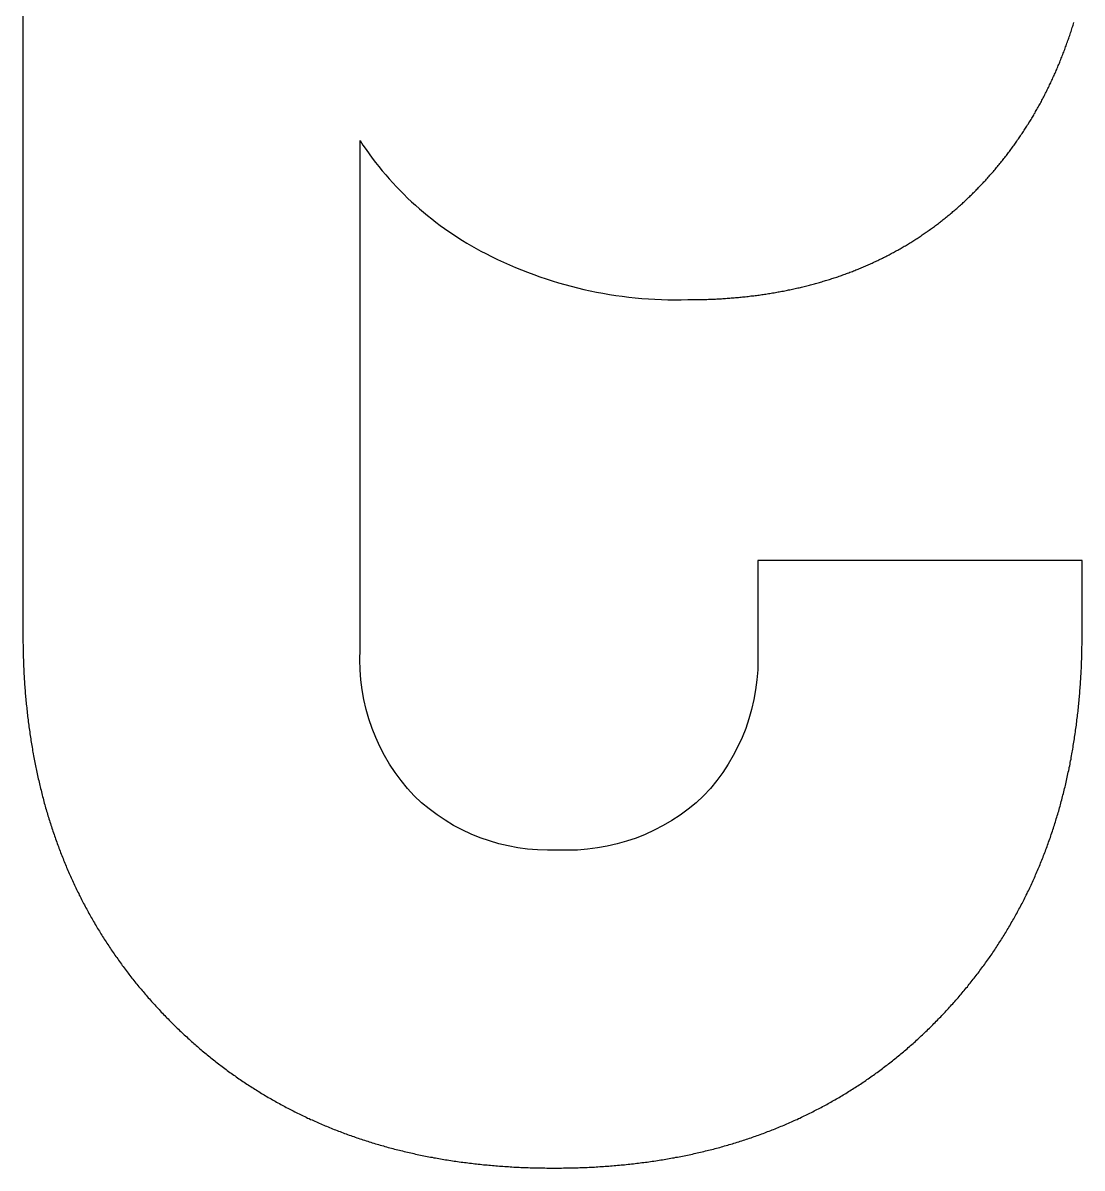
# Model space of a CAD drawing. Header units: millimetres. Extents: x -1211 to -100, y -1155 to 1320.
# Drawn here: x -777.29 to -765.4, y 1226.17 to 1239.03 of the extents above; entities that cross this region are included whole.
import ezdxf

# ---------------------------------------------------------------- set-up
doc = ezdxf.new("R2010")
doc.units = ezdxf.units.MM
doc.layers.get('0').update_dxf_attribs({"lineweight": 25, "true_color": 0xffffff})

msp = doc.modelspace()

# ---------------------------------------------------------------- linework, layer by layer
at = {"color": 5, "true_color": 0x0000ff, "flags": 128}
msp.add_lwpolyline([(-777.292, 1245.884), (-777.292, 1232.17), (-777.292, 1232.149), (-777.292, 1232.128), (-777.292, 1232.107), (-777.292, 1232.086), (-777.292, 1232.066), (-777.291, 1232.045), (-777.291, 1232.024), (-777.291, 1232.003), (-777.29, 1231.983), (-777.29, 1231.962), (-777.289, 1231.942), (-777.289, 1231.921), (-777.288, 1231.9), (-777.287, 1231.88), (-777.287, 1231.86), (-777.286, 1231.839), (-777.285, 1231.819), (-777.284, 1231.798), (-777.283, 1231.778), (-777.282, 1231.758), (-777.281, 1231.737), (-777.28, 1231.717), (-777.279, 1231.697), (-777.278, 1231.677), (-777.277, 1231.656), (-777.275, 1231.636), (-777.274, 1231.616), (-777.273, 1231.596), (-777.271, 1231.576), (-777.27, 1231.556), (-777.268, 1231.536), (-777.267, 1231.516), (-777.265, 1231.496), (-777.263, 1231.476), (-777.262, 1231.457), (-777.26, 1231.437), (-777.258, 1231.417), (-777.256, 1231.397), (-777.254, 1231.377), (-777.252, 1231.358), (-777.25, 1231.338), (-777.248, 1231.318), (-777.246, 1231.299), (-777.244, 1231.279), (-777.242, 1231.26), (-777.239, 1231.24), (-777.237, 1231.221), (-777.235, 1231.201), (-777.232, 1231.182), (-777.23, 1231.162), (-777.227, 1231.143), (-777.224, 1231.124), (-777.222, 1231.104), (-777.219, 1231.085), (-777.216, 1231.066), (-777.214, 1231.047), (-777.211, 1231.028), (-777.208, 1231.008), (-777.205, 1230.989), (-777.202, 1230.97), (-777.199, 1230.951), (-777.196, 1230.932), (-777.193, 1230.913), (-777.19, 1230.894), (-777.186, 1230.875), (-777.183, 1230.856), (-777.18, 1230.838), (-777.176, 1230.819), (-777.173, 1230.8), (-777.169, 1230.781), (-777.166, 1230.762), (-777.162, 1230.744), (-777.159, 1230.725), (-777.155, 1230.706), (-777.151, 1230.688), (-777.147, 1230.669), (-777.144, 1230.651), (-777.14, 1230.632), (-777.136, 1230.614), (-777.132, 1230.595), (-777.128, 1230.577), (-777.124, 1230.558), (-777.12, 1230.54), (-777.115, 1230.522), (-777.111, 1230.503), (-777.107, 1230.485), (-777.103, 1230.467), (-777.098, 1230.449), (-777.094, 1230.43), (-777.089, 1230.412), (-777.085, 1230.394), (-777.08, 1230.376), (-777.075, 1230.358), (-777.071, 1230.34), (-777.066, 1230.322), (-777.061, 1230.304), (-777.056, 1230.286), (-777.052, 1230.268), (-777.047, 1230.25), (-777.042, 1230.233), (-777.037, 1230.215), (-777.031, 1230.197), (-777.026, 1230.179), (-777.021, 1230.162), (-777.016, 1230.144), (-777.011, 1230.126), (-777.005, 1230.109), (-777, 1230.091), (-776.994, 1230.073), (-776.989, 1230.056), (-776.983, 1230.038), (-776.978, 1230.021), (-776.972, 1230.004), (-776.966, 1229.986), (-776.961, 1229.969), (-776.955, 1229.951), (-776.949, 1229.934), (-776.943, 1229.917), (-776.937, 1229.9), (-776.931, 1229.882), (-776.925, 1229.865), (-776.919, 1229.848), (-776.913, 1229.831), (-776.907, 1229.814), (-776.901, 1229.797), (-776.894, 1229.78), (-776.888, 1229.763), (-776.882, 1229.746), (-776.875, 1229.729), (-776.869, 1229.712), (-776.862, 1229.695), (-776.855, 1229.678), (-776.849, 1229.661), (-776.842, 1229.645), (-776.835, 1229.628), (-776.829, 1229.611), (-776.822, 1229.595), (-776.815, 1229.578), (-776.808, 1229.561), (-776.801, 1229.545), (-776.794, 1229.528), (-776.787, 1229.512), (-776.78, 1229.495), (-776.772, 1229.479), (-776.765, 1229.462), (-776.758, 1229.446), (-776.751, 1229.429), (-776.743, 1229.413), (-776.736, 1229.397), (-776.728, 1229.38), (-776.721, 1229.364), (-776.713, 1229.348), (-776.705, 1229.332), (-776.698, 1229.316), (-776.69, 1229.299), (-776.682, 1229.283), (-776.674, 1229.267), (-776.666, 1229.251), (-776.659, 1229.235), (-776.651, 1229.219), (-776.642, 1229.203), (-776.634, 1229.187), (-776.626, 1229.172), (-776.618, 1229.156), (-776.61, 1229.14), (-776.602, 1229.124), (-776.593, 1229.108), (-776.585, 1229.093), (-776.576, 1229.077), (-776.568, 1229.061), (-776.559, 1229.046), (-776.551, 1229.03), (-776.542, 1229.014), (-776.533, 1228.999), (-776.525, 1228.983), (-776.516, 1228.968), (-776.507, 1228.953), (-776.498, 1228.937), (-776.489, 1228.922), (-776.48, 1228.906), (-776.471, 1228.891), (-776.462, 1228.876), (-776.453, 1228.861), (-776.444, 1228.845), (-776.434, 1228.83), (-776.425, 1228.815), (-776.416, 1228.8), (-776.406, 1228.785), (-776.397, 1228.77), (-776.387, 1228.755), (-776.378, 1228.74), (-776.368, 1228.725), (-776.359, 1228.71), (-776.349, 1228.695), (-776.339, 1228.68), (-776.329, 1228.665), (-776.319, 1228.65), (-776.31, 1228.635), (-776.3, 1228.621), (-776.29, 1228.606), (-776.28, 1228.591), (-776.269, 1228.577), (-776.259, 1228.562), (-776.249, 1228.547), (-776.239, 1228.533), (-776.228, 1228.518), (-776.218, 1228.504), (-776.208, 1228.489), (-776.197, 1228.475), (-776.187, 1228.46), (-776.176, 1228.446), (-776.166, 1228.432), (-776.155, 1228.417), (-776.144, 1228.403), (-776.134, 1228.389), (-776.123, 1228.374), (-776.112, 1228.36), (-776.101, 1228.346), (-776.09, 1228.332), (-776.079, 1228.318), (-776.068, 1228.304), (-776.057, 1228.29), (-776.046, 1228.276), (-776.034, 1228.262), (-776.023, 1228.248), (-776.012, 1228.234), (-776.001, 1228.22), (-775.989, 1228.206), (-775.978, 1228.192), (-775.966, 1228.178), (-775.955, 1228.165), (-775.943, 1228.151), (-775.931, 1228.137), (-775.92, 1228.124), (-775.908, 1228.11), (-775.896, 1228.096), (-775.884, 1228.083), (-775.872, 1228.069), (-775.86, 1228.056), (-775.848, 1228.042), (-775.836, 1228.029), (-775.824, 1228.015), (-775.812, 1228.002), (-775.8, 1227.989), (-775.788, 1227.975), (-775.775, 1227.962), (-775.763, 1227.949), (-775.75, 1227.935), (-775.738, 1227.922), (-775.726, 1227.909), (-775.713, 1227.896), (-775.7, 1227.883), (-775.688, 1227.87), (-775.675, 1227.857), (-775.662, 1227.844), (-775.649, 1227.831), (-775.637, 1227.818), (-775.624, 1227.805), (-775.611, 1227.792), (-775.598, 1227.779), (-775.585, 1227.766), (-775.572, 1227.754), (-775.559, 1227.741), (-775.546, 1227.728), (-775.533, 1227.716), (-775.519, 1227.703), (-775.506, 1227.691), (-775.493, 1227.679), (-775.48, 1227.666), (-775.467, 1227.654), (-775.453, 1227.642), (-775.44, 1227.63), (-775.427, 1227.617), (-775.413, 1227.605), (-775.4, 1227.593), (-775.386, 1227.581), (-775.373, 1227.569), (-775.359, 1227.557), (-775.346, 1227.546), (-775.332, 1227.534), (-775.319, 1227.522), (-775.305, 1227.51), (-775.291, 1227.499), (-775.278, 1227.487), (-775.264, 1227.476), (-775.25, 1227.464), (-775.236, 1227.453), (-775.223, 1227.441), (-775.209, 1227.43), (-775.195, 1227.419), (-775.181, 1227.408), (-775.167, 1227.396), (-775.153, 1227.385), (-775.139, 1227.374), (-775.125, 1227.363), (-775.111, 1227.352), (-775.097, 1227.341), (-775.082, 1227.33), (-775.068, 1227.32), (-775.054, 1227.309), (-775.04, 1227.298), (-775.026, 1227.287), (-775.011, 1227.277), (-774.997, 1227.266), (-774.983, 1227.256), (-774.968, 1227.245), (-774.954, 1227.235), (-774.939, 1227.224), (-774.925, 1227.214), (-774.91, 1227.204), (-774.896, 1227.194), (-774.881, 1227.184), (-774.866, 1227.173), (-774.852, 1227.163), (-774.837, 1227.153), (-774.822, 1227.143), (-774.808, 1227.133), (-774.793, 1227.124), (-774.778, 1227.114), (-774.763, 1227.104), (-774.748, 1227.094), (-774.733, 1227.085), (-774.719, 1227.075), (-774.704, 1227.066), (-774.689, 1227.056), (-774.674, 1227.047), (-774.658, 1227.037), (-774.643, 1227.028), (-774.628, 1227.019), (-774.613, 1227.009), (-774.598, 1227), (-774.583, 1226.991), (-774.567, 1226.982), (-774.552, 1226.973), (-774.537, 1226.964), (-774.521, 1226.955), (-774.506, 1226.946), (-774.491, 1226.937), (-774.475, 1226.928), (-774.46, 1226.92), (-774.444, 1226.911), (-774.429, 1226.902), (-774.413, 1226.894), (-774.398, 1226.885), (-774.382, 1226.877), (-774.366, 1226.868), (-774.351, 1226.86), (-774.335, 1226.851), (-774.319, 1226.843), (-774.303, 1226.835), (-774.287, 1226.827), (-774.272, 1226.819), (-774.256, 1226.811), (-774.24, 1226.803), (-774.224, 1226.795), (-774.208, 1226.787), (-774.192, 1226.779), (-774.176, 1226.771), (-774.16, 1226.763), (-774.144, 1226.755), (-774.128, 1226.748), (-774.111, 1226.74), (-774.095, 1226.732), (-774.079, 1226.725), (-774.063, 1226.717), (-774.046, 1226.71), (-774.03, 1226.703), (-774.014, 1226.695), (-773.997, 1226.688), (-773.981, 1226.681), (-773.964, 1226.674), (-773.948, 1226.667), (-773.931, 1226.66), (-773.915, 1226.652), (-773.898, 1226.646), (-773.882, 1226.639), (-773.865, 1226.632), (-773.848, 1226.625), (-773.832, 1226.618), (-773.815, 1226.611), (-773.798, 1226.605), (-773.781, 1226.598), (-773.765, 1226.592), (-773.748, 1226.585), (-773.731, 1226.579), (-773.714, 1226.572), (-773.697, 1226.566), (-773.68, 1226.56), (-773.663, 1226.553), (-773.646, 1226.547), (-773.629, 1226.541), (-773.612, 1226.535), (-773.594, 1226.529), (-773.577, 1226.523), (-773.56, 1226.517), (-773.543, 1226.511), (-773.526, 1226.505), (-773.508, 1226.499), (-773.491, 1226.493), (-773.474, 1226.488), (-773.456, 1226.482), (-773.439, 1226.477), (-773.421, 1226.471), (-773.404, 1226.465), (-773.386, 1226.46), (-773.369, 1226.455), (-773.351, 1226.449), (-773.333, 1226.444), (-773.316, 1226.439), (-773.298, 1226.434), (-773.28, 1226.428), (-773.263, 1226.423), (-773.245, 1226.418), (-773.227, 1226.413), (-773.209, 1226.408), (-773.191, 1226.403), (-773.173, 1226.399), (-773.155, 1226.394), (-773.137, 1226.389), (-773.119, 1226.384), (-773.101, 1226.38), (-773.083, 1226.375), (-773.065, 1226.371), (-773.047, 1226.366), (-773.029, 1226.362), (-773.011, 1226.357), (-772.993, 1226.353), (-772.974, 1226.349), (-772.956, 1226.344), (-772.938, 1226.34), (-772.919, 1226.336), (-772.901, 1226.332), (-772.883, 1226.328), (-772.864, 1226.324), (-772.846, 1226.32), (-772.827, 1226.316), (-772.809, 1226.312), (-772.79, 1226.309), (-772.771, 1226.305), (-772.753, 1226.301), (-772.734, 1226.298), (-772.715, 1226.294), (-772.697, 1226.291), (-772.678, 1226.287), (-772.659, 1226.284), (-772.64, 1226.28), (-772.621, 1226.277), (-772.603, 1226.274), (-772.584, 1226.27), (-772.565, 1226.267), (-772.546, 1226.264), (-772.527, 1226.261), (-772.508, 1226.258), (-772.489, 1226.255), (-772.469, 1226.252), (-772.45, 1226.249), (-772.431, 1226.247), (-772.412, 1226.244), (-772.393, 1226.241), (-772.373, 1226.238), (-772.354, 1226.236), (-772.335, 1226.233), (-772.315, 1226.231), (-772.296, 1226.228), (-772.277, 1226.226), (-772.257, 1226.224), (-772.238, 1226.221), (-772.218, 1226.219), (-772.199, 1226.217), (-772.179, 1226.215), (-772.159, 1226.213), (-772.14, 1226.21), (-772.12, 1226.208), (-772.1, 1226.207), (-772.081, 1226.205), (-772.061, 1226.203), (-772.041, 1226.201), (-772.021, 1226.199), (-772.001, 1226.198), (-771.981, 1226.196), (-771.962, 1226.194), (-771.942, 1226.193), (-771.922, 1226.191), (-771.902, 1226.19), (-771.881, 1226.188), (-771.861, 1226.187), (-771.841, 1226.186), (-771.821, 1226.185), (-771.801, 1226.183), (-771.781, 1226.182), (-771.76, 1226.181), (-771.74, 1226.18), (-771.72, 1226.179), (-771.7, 1226.178), (-771.679, 1226.177), (-771.659, 1226.176), (-771.638, 1226.176), (-771.618, 1226.175), (-771.597, 1226.174), (-771.577, 1226.174), (-771.556, 1226.173), (-771.536, 1226.172), (-771.515, 1226.172), (-771.494, 1226.172), (-771.474, 1226.171), (-771.453, 1226.171), (-771.432, 1226.171), (-771.411, 1226.17), (-771.391, 1226.17), (-771.37, 1226.17), (-771.349, 1226.17), (-771.328, 1226.17), (-771.307, 1226.17), (-771.286, 1226.17), (-771.265, 1226.17), (-771.245, 1226.17), (-771.224, 1226.171), (-771.203, 1226.171), (-771.182, 1226.171), (-771.162, 1226.172), (-771.141, 1226.172), (-771.12, 1226.172), (-771.1, 1226.173), (-771.079, 1226.174), (-771.059, 1226.174), (-771.038, 1226.175), (-771.018, 1226.176), (-770.997, 1226.176), (-770.977, 1226.177), (-770.957, 1226.178), (-770.936, 1226.179), (-770.916, 1226.18), (-770.896, 1226.181), (-770.875, 1226.182), (-770.855, 1226.183), (-770.835, 1226.185), (-770.815, 1226.186), (-770.795, 1226.187), (-770.775, 1226.188), (-770.755, 1226.19), (-770.735, 1226.191), (-770.715, 1226.193), (-770.695, 1226.194), (-770.675, 1226.196), (-770.655, 1226.198), (-770.635, 1226.199), (-770.615, 1226.201), (-770.595, 1226.203), (-770.576, 1226.205), (-770.556, 1226.207), (-770.536, 1226.208), (-770.517, 1226.21), (-770.497, 1226.213), (-770.477, 1226.215), (-770.458, 1226.217), (-770.438, 1226.219), (-770.419, 1226.221), (-770.399, 1226.224), (-770.38, 1226.226), (-770.361, 1226.228), (-770.341, 1226.231), (-770.322, 1226.233), (-770.303, 1226.236), (-770.283, 1226.238), (-770.264, 1226.241), (-770.245, 1226.244), (-770.226, 1226.247), (-770.207, 1226.249), (-770.187, 1226.252), (-770.168, 1226.255), (-770.149, 1226.258), (-770.13, 1226.261), (-770.111, 1226.264), (-770.092, 1226.267), (-770.073, 1226.27), (-770.055, 1226.274), (-770.036, 1226.277), (-770.017, 1226.28), (-769.998, 1226.284), (-769.979, 1226.287), (-769.961, 1226.291), (-769.942, 1226.294), (-769.923, 1226.298), (-769.905, 1226.301), (-769.886, 1226.305), (-769.867, 1226.309), (-769.849, 1226.312), (-769.83, 1226.316), (-769.812, 1226.32), (-769.794, 1226.324), (-769.775, 1226.328), (-769.757, 1226.332), (-769.738, 1226.336), (-769.72, 1226.34), (-769.702, 1226.344), (-769.684, 1226.349), (-769.665, 1226.353), (-769.647, 1226.357), (-769.629, 1226.362), (-769.611, 1226.366), (-769.593, 1226.371), (-769.575, 1226.375), (-769.557, 1226.38), (-769.539, 1226.384), (-769.521, 1226.389), (-769.503, 1226.394), (-769.485, 1226.399), (-769.467, 1226.403), (-769.449, 1226.408), (-769.432, 1226.413), (-769.414, 1226.418), (-769.396, 1226.423), (-769.378, 1226.428), (-769.361, 1226.434), (-769.343, 1226.439), (-769.326, 1226.444), (-769.308, 1226.449), (-769.29, 1226.455), (-769.273, 1226.46), (-769.255, 1226.465), (-769.238, 1226.471), (-769.221, 1226.477), (-769.203, 1226.482), (-769.186, 1226.488), (-769.169, 1226.493), (-769.151, 1226.499), (-769.134, 1226.505), (-769.117, 1226.511), (-769.1, 1226.517), (-769.083, 1226.523), (-769.065, 1226.529), (-769.048, 1226.535), (-769.031, 1226.541), (-769.014, 1226.547), (-768.997, 1226.553), (-768.98, 1226.56), (-768.963, 1226.566), (-768.947, 1226.572), (-768.93, 1226.579), (-768.913, 1226.585), (-768.896, 1226.592), (-768.879, 1226.598), (-768.863, 1226.605), (-768.846, 1226.611), (-768.829, 1226.618), (-768.813, 1226.625), (-768.796, 1226.632), (-768.779, 1226.639), (-768.763, 1226.646), (-768.746, 1226.652), (-768.73, 1226.66), (-768.713, 1226.667), (-768.697, 1226.674), (-768.681, 1226.681), (-768.664, 1226.688), (-768.648, 1226.695), (-768.632, 1226.703), (-768.615, 1226.71), (-768.599, 1226.717), (-768.583, 1226.725), (-768.567, 1226.732), (-768.551, 1226.74), (-768.535, 1226.748), (-768.519, 1226.755), (-768.503, 1226.763), (-768.487, 1226.771), (-768.471, 1226.779), (-768.455, 1226.787), (-768.439, 1226.795), (-768.423, 1226.803), (-768.407, 1226.811), (-768.391, 1226.819), (-768.376, 1226.827), (-768.36, 1226.835), (-768.344, 1226.843), (-768.328, 1226.851), (-768.313, 1226.86), (-768.297, 1226.868), (-768.282, 1226.877), (-768.266, 1226.885), (-768.251, 1226.894), (-768.235, 1226.902), (-768.22, 1226.911), (-768.204, 1226.92), (-768.189, 1226.928), (-768.174, 1226.937), (-768.158, 1226.946), (-768.143, 1226.955), (-768.128, 1226.964), (-768.112, 1226.973), (-768.097, 1226.982), (-768.082, 1226.991), (-768.067, 1227), (-768.052, 1227.009), (-768.037, 1227.019), (-768.022, 1227.028), (-768.007, 1227.037), (-767.992, 1227.047), (-767.977, 1227.056), (-767.962, 1227.066), (-767.947, 1227.075), (-767.932, 1227.085), (-767.918, 1227.094), (-767.903, 1227.104), (-767.888, 1227.114), (-767.873, 1227.124), (-767.859, 1227.133), (-767.844, 1227.143), (-767.829, 1227.153), (-767.815, 1227.163), (-767.8, 1227.173), (-767.786, 1227.184), (-767.771, 1227.194), (-767.757, 1227.204), (-767.742, 1227.214), (-767.728, 1227.224), (-767.714, 1227.235), (-767.699, 1227.245), (-767.685, 1227.256), (-767.671, 1227.266), (-767.657, 1227.277), (-767.642, 1227.287), (-767.628, 1227.298), (-767.614, 1227.309), (-767.6, 1227.32), (-767.586, 1227.33), (-767.572, 1227.341), (-767.558, 1227.352), (-767.544, 1227.363), (-767.53, 1227.374), (-767.516, 1227.385), (-767.502, 1227.396), (-767.488, 1227.408), (-767.475, 1227.419), (-767.461, 1227.43), (-767.447, 1227.441), (-767.433, 1227.453), (-767.42, 1227.464), (-767.406, 1227.476), (-767.392, 1227.487), (-767.379, 1227.499), (-767.365, 1227.51), (-767.352, 1227.522), (-767.338, 1227.534), (-767.325, 1227.546), (-767.311, 1227.557), (-767.298, 1227.569), (-767.285, 1227.581), (-767.271, 1227.593), (-767.258, 1227.605), (-767.245, 1227.617), (-767.232, 1227.63), (-767.218, 1227.642), (-767.205, 1227.654), (-767.192, 1227.666), (-767.179, 1227.679), (-767.166, 1227.691), (-767.153, 1227.703), (-767.14, 1227.716), (-767.127, 1227.728), (-767.114, 1227.741), (-767.101, 1227.754), (-767.088, 1227.766), (-767.075, 1227.779), (-767.063, 1227.792), (-767.05, 1227.805), (-767.037, 1227.818), (-767.024, 1227.831), (-767.012, 1227.844), (-766.999, 1227.857), (-766.987, 1227.87), (-766.974, 1227.883), (-766.962, 1227.896), (-766.949, 1227.909), (-766.937, 1227.922), (-766.924, 1227.935), (-766.912, 1227.949), (-766.9, 1227.962), (-766.888, 1227.975), (-766.876, 1227.989), (-766.864, 1228.002), (-766.852, 1228.015), (-766.84, 1228.029), (-766.828, 1228.042), (-766.816, 1228.056), (-766.804, 1228.069), (-766.792, 1228.083), (-766.78, 1228.096), (-766.769, 1228.11), (-766.757, 1228.124), (-766.746, 1228.137), (-766.734, 1228.151), (-766.723, 1228.165), (-766.711, 1228.178), (-766.7, 1228.192), (-766.688, 1228.206), (-766.677, 1228.22), (-766.666, 1228.234), (-766.655, 1228.248), (-766.644, 1228.262), (-766.632, 1228.276), (-766.621, 1228.29), (-766.61, 1228.304), (-766.6, 1228.318), (-766.589, 1228.332), (-766.578, 1228.346), (-766.567, 1228.36), (-766.556, 1228.374), (-766.546, 1228.389), (-766.535, 1228.403), (-766.524, 1228.417), (-766.514, 1228.432), (-766.503, 1228.446), (-766.493, 1228.46), (-766.483, 1228.475), (-766.472, 1228.489), (-766.462, 1228.504), (-766.452, 1228.518), (-766.441, 1228.533), (-766.431, 1228.547), (-766.421, 1228.562), (-766.411, 1228.577), (-766.401, 1228.591), (-766.391, 1228.606), (-766.381, 1228.621), (-766.372, 1228.635), (-766.362, 1228.65), (-766.352, 1228.665), (-766.342, 1228.68), (-766.333, 1228.695), (-766.323, 1228.71), (-766.313, 1228.725), (-766.304, 1228.74), (-766.295, 1228.755), (-766.285, 1228.77), (-766.276, 1228.785), (-766.266, 1228.8), (-766.257, 1228.815), (-766.248, 1228.83), (-766.239, 1228.845), (-766.23, 1228.861), (-766.221, 1228.876), (-766.212, 1228.891), (-766.203, 1228.906), (-766.194, 1228.922), (-766.185, 1228.937), (-766.176, 1228.953), (-766.167, 1228.968), (-766.159, 1228.983), (-766.15, 1228.999), (-766.142, 1229.014), (-766.133, 1229.03), (-766.124, 1229.046), (-766.116, 1229.061), (-766.108, 1229.077), (-766.099, 1229.093), (-766.091, 1229.108), (-766.083, 1229.124), (-766.074, 1229.14), (-766.066, 1229.156), (-766.058, 1229.172), (-766.05, 1229.187), (-766.042, 1229.203), (-766.034, 1229.219), (-766.026, 1229.235), (-766.018, 1229.251), (-766.011, 1229.267), (-766.003, 1229.283), (-765.995, 1229.299), (-765.987, 1229.316), (-765.98, 1229.332), (-765.972, 1229.348), (-765.965, 1229.364), (-765.957, 1229.38), (-765.95, 1229.397), (-765.943, 1229.413), (-765.935, 1229.429), (-765.928, 1229.446), (-765.921, 1229.462), (-765.914, 1229.479), (-765.906, 1229.495), (-765.899, 1229.512), (-765.892, 1229.528), (-765.885, 1229.545), (-765.878, 1229.561), (-765.872, 1229.578), (-765.865, 1229.595), (-765.858, 1229.611), (-765.851, 1229.628), (-765.845, 1229.645), (-765.838, 1229.661), (-765.831, 1229.678), (-765.825, 1229.695), (-765.818, 1229.712), (-765.812, 1229.729), (-765.806, 1229.746), (-765.799, 1229.763), (-765.793, 1229.78), (-765.787, 1229.797), (-765.781, 1229.814), (-765.775, 1229.831), (-765.768, 1229.848), (-765.762, 1229.865), (-765.756, 1229.882), (-765.751, 1229.9), (-765.745, 1229.917), (-765.739, 1229.934), (-765.733, 1229.951), (-765.727, 1229.969), (-765.722, 1229.986), (-765.716, 1230.004), (-765.71, 1230.021), (-765.705, 1230.038), (-765.699, 1230.056), (-765.694, 1230.073), (-765.689, 1230.091), (-765.683, 1230.109), (-765.678, 1230.126), (-765.673, 1230.144), (-765.668, 1230.162), (-765.662, 1230.179), (-765.657, 1230.197), (-765.652, 1230.215), (-765.647, 1230.233), (-765.642, 1230.25), (-765.638, 1230.268), (-765.633, 1230.286), (-765.628, 1230.304), (-765.623, 1230.322), (-765.619, 1230.34), (-765.614, 1230.358), (-765.609, 1230.376), (-765.605, 1230.394), (-765.6, 1230.412), (-765.596, 1230.43), (-765.591, 1230.449), (-765.587, 1230.467), (-765.583, 1230.485), (-765.579, 1230.503), (-765.574, 1230.522), (-765.57, 1230.54), (-765.566, 1230.558), (-765.562, 1230.577), (-765.558, 1230.595), (-765.554, 1230.614), (-765.55, 1230.632), (-765.546, 1230.651), (-765.543, 1230.669), (-765.539, 1230.688), (-765.535, 1230.706), (-765.532, 1230.725), (-765.528, 1230.744), (-765.524, 1230.762), (-765.521, 1230.781), (-765.517, 1230.8), (-765.514, 1230.819), (-765.511, 1230.838), (-765.507, 1230.856), (-765.504, 1230.875), (-765.501, 1230.894), (-765.498, 1230.913), (-765.495, 1230.932), (-765.492, 1230.951), (-765.489, 1230.97), (-765.486, 1230.989), (-765.483, 1231.008), (-765.48, 1231.028), (-765.477, 1231.047), (-765.474, 1231.066), (-765.472, 1231.085), (-765.469, 1231.104), (-765.466, 1231.124), (-765.464, 1231.143), (-765.461, 1231.162), (-765.459, 1231.182), (-765.457, 1231.201), (-765.454, 1231.221), (-765.452, 1231.24), (-765.45, 1231.26), (-765.447, 1231.279), (-765.445, 1231.299), (-765.443, 1231.318), (-765.441, 1231.338), (-765.439, 1231.358), (-765.437, 1231.377), (-765.435, 1231.397), (-765.433, 1231.417), (-765.432, 1231.437), (-765.43, 1231.457), (-765.428, 1231.476), (-765.426, 1231.496), (-765.425, 1231.516), (-765.423, 1231.536), (-765.422, 1231.556), (-765.42, 1231.576), (-765.419, 1231.596), (-765.417, 1231.616), (-765.416, 1231.636), (-765.415, 1231.656), (-765.414, 1231.677), (-765.413, 1231.697), (-765.411, 1231.717), (-765.41, 1231.737), (-765.409, 1231.758), (-765.408, 1231.778), (-765.407, 1231.798), (-765.407, 1231.819), (-765.406, 1231.839), (-765.405, 1231.86), (-765.404, 1231.88), (-765.404, 1231.9), (-765.403, 1231.921), (-765.402, 1231.942), (-765.402, 1231.962), (-765.401, 1231.983), (-765.401, 1232.003), (-765.401, 1232.024), (-765.4, 1232.045), (-765.4, 1232.066), (-765.4, 1232.086), (-765.4, 1232.107), (-765.4, 1232.128), (-765.399, 1232.149), (-765.399, 1232.17), (-765.399, 1232.991), (-769.042, 1232.991), (-769.042, 1231.991, -0.205579), (-769.649, 1230.348, -0.205579), (-771.292, 1229.741, -0.206096), (-772.899, 1230.348, -0.205579), (-773.507, 1231.991), (-773.507, 1237.706, 0.130843), (-772.096, 1236.438, 0.12682), (-769.828, 1235.92), (-769.811, 1235.92), (-769.795, 1235.92), (-769.778, 1235.92), (-769.761, 1235.92), (-769.745, 1235.92), (-769.728, 1235.921), (-769.711, 1235.921), (-769.695, 1235.921), (-769.678, 1235.922), (-769.662, 1235.922), (-769.646, 1235.922), (-769.629, 1235.923), (-769.613, 1235.923), (-769.596, 1235.924), (-769.58, 1235.925), (-769.564, 1235.925), (-769.547, 1235.926), (-769.531, 1235.927), (-769.515, 1235.927), (-769.499, 1235.928), (-769.483, 1235.929), (-769.466, 1235.93), (-769.45, 1235.931), (-769.434, 1235.932), (-769.418, 1235.933), (-769.402, 1235.934), (-769.386, 1235.935), (-769.37, 1235.936), (-769.354, 1235.938), (-769.338, 1235.939), (-769.322, 1235.94), (-769.307, 1235.941), (-769.291, 1235.943), (-769.275, 1235.944), (-769.259, 1235.946), (-769.243, 1235.947), (-769.228, 1235.949), (-769.212, 1235.95), (-769.196, 1235.952), (-769.181, 1235.953), (-769.165, 1235.955), (-769.149, 1235.957), (-769.134, 1235.959), (-769.118, 1235.961), (-769.103, 1235.962), (-769.087, 1235.964), (-769.072, 1235.966), (-769.056, 1235.968), (-769.041, 1235.97), (-769.026, 1235.972), (-769.01, 1235.974), (-768.995, 1235.977), (-768.98, 1235.979), (-768.964, 1235.981), (-768.949, 1235.983), (-768.934, 1235.986), (-768.919, 1235.988), (-768.904, 1235.99), (-768.889, 1235.993), (-768.874, 1235.995), (-768.858, 1235.998), (-768.843, 1236.001), (-768.828, 1236.003), (-768.813, 1236.006), (-768.799, 1236.009), (-768.784, 1236.011), (-768.769, 1236.014), (-768.754, 1236.017), (-768.739, 1236.02), (-768.724, 1236.023), (-768.709, 1236.026), (-768.695, 1236.029), (-768.68, 1236.032), (-768.665, 1236.035), (-768.651, 1236.038), (-768.636, 1236.041), (-768.621, 1236.044), (-768.607, 1236.048), (-768.592, 1236.051), (-768.578, 1236.054), (-768.563, 1236.058), (-768.549, 1236.061), (-768.534, 1236.064), (-768.52, 1236.068), (-768.505, 1236.072), (-768.491, 1236.075), (-768.477, 1236.079), (-768.462, 1236.082), (-768.448, 1236.086), (-768.434, 1236.09), (-768.42, 1236.094), (-768.405, 1236.097), (-768.391, 1236.101), (-768.377, 1236.105), (-768.363, 1236.109), (-768.349, 1236.113), (-768.335, 1236.117), (-768.321, 1236.121), (-768.307, 1236.126), (-768.293, 1236.13), (-768.279, 1236.134), (-768.265, 1236.138), (-768.251, 1236.143), (-768.237, 1236.147), (-768.223, 1236.151), (-768.21, 1236.156), (-768.196, 1236.16), (-768.182, 1236.165), (-768.168, 1236.169), (-768.155, 1236.174), (-768.141, 1236.178), (-768.127, 1236.183), (-768.114, 1236.188), (-768.1, 1236.193), (-768.087, 1236.197), (-768.073, 1236.202), (-768.06, 1236.207), (-768.046, 1236.212), (-768.033, 1236.217), (-768.019, 1236.222), (-768.006, 1236.227), (-767.992, 1236.232), (-767.979, 1236.237), (-767.966, 1236.243), (-767.952, 1236.248), (-767.939, 1236.253), (-767.926, 1236.258), (-767.913, 1236.264), (-767.9, 1236.269), (-767.887, 1236.274), (-767.873, 1236.28), (-767.86, 1236.285), (-767.847, 1236.291), (-767.834, 1236.297), (-767.821, 1236.302), (-767.808, 1236.308), (-767.795, 1236.314), (-767.782, 1236.319), (-767.769, 1236.325), (-767.757, 1236.331), (-767.744, 1236.337), (-767.731, 1236.343), (-767.718, 1236.349), (-767.705, 1236.355), (-767.693, 1236.361), (-767.68, 1236.367), (-767.667, 1236.373), (-767.655, 1236.379), (-767.642, 1236.386), (-767.63, 1236.392), (-767.617, 1236.398), (-767.604, 1236.405), (-767.592, 1236.411), (-767.579, 1236.417), (-767.567, 1236.424), (-767.555, 1236.431), (-767.542, 1236.437), (-767.53, 1236.444), (-767.517, 1236.45), (-767.505, 1236.457), (-767.493, 1236.464), (-767.481, 1236.471), (-767.468, 1236.477), (-767.456, 1236.484), (-767.444, 1236.491), (-767.432, 1236.498), (-767.42, 1236.505), (-767.408, 1236.512), (-767.396, 1236.519), (-767.384, 1236.526), (-767.372, 1236.533), (-767.36, 1236.541), (-767.348, 1236.548), (-767.336, 1236.555), (-767.324, 1236.562), (-767.312, 1236.57), (-767.3, 1236.577), (-767.288, 1236.585), (-767.277, 1236.592), (-767.265, 1236.6), (-767.253, 1236.607), (-767.241, 1236.615), (-767.23, 1236.623), (-767.218, 1236.63), (-767.206, 1236.638), (-767.195, 1236.646), (-767.183, 1236.654), (-767.172, 1236.661), (-767.16, 1236.669), (-767.149, 1236.677), (-767.137, 1236.685), (-767.126, 1236.693), (-767.115, 1236.701), (-767.103, 1236.71), (-767.092, 1236.718), (-767.081, 1236.726), (-767.069, 1236.734), (-767.058, 1236.742), (-767.047, 1236.751), (-767.036, 1236.759), (-767.024, 1236.768), (-767.013, 1236.776), (-767.002, 1236.785), (-766.991, 1236.793), (-766.98, 1236.802), (-766.969, 1236.81), (-766.958, 1236.819), (-766.947, 1236.828), (-766.936, 1236.836), (-766.925, 1236.845), (-766.914, 1236.854), (-766.903, 1236.863), (-766.893, 1236.872), (-766.882, 1236.881), (-766.871, 1236.89), (-766.86, 1236.899), (-766.85, 1236.908), (-766.839, 1236.917), (-766.828, 1236.926), (-766.818, 1236.935), (-766.807, 1236.945), (-766.796, 1236.954), (-766.786, 1236.963), (-766.775, 1236.973), (-766.765, 1236.982), (-766.754, 1236.992), (-766.744, 1237.001), (-766.733, 1237.011), (-766.723, 1237.02), (-766.713, 1237.03), (-766.702, 1237.039), (-766.692, 1237.049), (-766.682, 1237.059), (-766.671, 1237.069), (-766.661, 1237.079), (-766.651, 1237.088), (-766.641, 1237.098), (-766.631, 1237.108), (-766.621, 1237.118), (-766.611, 1237.128), (-766.601, 1237.139), (-766.59, 1237.149), (-766.58, 1237.159), (-766.571, 1237.169), (-766.561, 1237.179), (-766.551, 1237.19), (-766.541, 1237.2), (-766.531, 1237.21), (-766.521, 1237.221), (-766.511, 1237.231), (-766.501, 1237.242), (-766.492, 1237.252), (-766.482, 1237.263), (-766.472, 1237.274), (-766.463, 1237.284), (-766.453, 1237.295), (-766.443, 1237.306), (-766.434, 1237.316), (-766.424, 1237.327), (-766.415, 1237.338), (-766.405, 1237.349), (-766.396, 1237.36), (-766.387, 1237.371), (-766.377, 1237.382), (-766.368, 1237.393), (-766.359, 1237.404), (-766.349, 1237.415), (-766.34, 1237.426), (-766.331, 1237.437), (-766.322, 1237.448), (-766.313, 1237.459), (-766.304, 1237.471), (-766.295, 1237.482), (-766.286, 1237.493), (-766.277, 1237.504), (-766.268, 1237.516), (-766.259, 1237.527), (-766.25, 1237.538), (-766.242, 1237.55), (-766.233, 1237.561), (-766.224, 1237.573), (-766.215, 1237.584), (-766.207, 1237.596), (-766.198, 1237.607), (-766.19, 1237.619), (-766.181, 1237.631), (-766.173, 1237.642), (-766.164, 1237.654), (-766.156, 1237.666), (-766.147, 1237.677), (-766.139, 1237.689), (-766.131, 1237.701), (-766.123, 1237.713), (-766.114, 1237.725), (-766.106, 1237.737), (-766.098, 1237.749), (-766.09, 1237.761), (-766.082, 1237.773), (-766.074, 1237.785), (-766.066, 1237.797), (-766.058, 1237.809), (-766.05, 1237.821), (-766.042, 1237.833), (-766.034, 1237.845), (-766.026, 1237.857), (-766.019, 1237.869), (-766.011, 1237.882), (-766.003, 1237.894), (-765.996, 1237.906), (-765.988, 1237.919), (-765.98, 1237.931), (-765.973, 1237.943), (-765.965, 1237.956), (-765.958, 1237.968), (-765.95, 1237.981), (-765.943, 1237.993), (-765.936, 1238.006), (-765.928, 1238.019), (-765.921, 1238.031), (-765.914, 1238.044), (-765.907, 1238.056), (-765.9, 1238.069), (-765.892, 1238.082), (-765.885, 1238.095), (-765.878, 1238.107), (-765.871, 1238.12), (-765.864, 1238.133), (-765.857, 1238.146), (-765.85, 1238.159), (-765.844, 1238.172), (-765.837, 1238.185), (-765.83, 1238.198), (-765.823, 1238.211), (-765.817, 1238.224), (-765.81, 1238.237), (-765.803, 1238.25), (-765.797, 1238.263), (-765.79, 1238.277), (-765.784, 1238.29), (-765.777, 1238.303), (-765.771, 1238.316), (-765.764, 1238.33), (-765.758, 1238.343), (-765.751, 1238.356), (-765.745, 1238.37), (-765.739, 1238.383), (-765.733, 1238.397), (-765.727, 1238.41), (-765.72, 1238.424), (-765.714, 1238.437), (-765.708, 1238.451), (-765.702, 1238.464), (-765.696, 1238.478), (-765.69, 1238.492), (-765.684, 1238.505), (-765.678, 1238.519), (-765.673, 1238.533), (-765.667, 1238.547), (-765.661, 1238.56), (-765.655, 1238.574), (-765.65, 1238.588), (-765.644, 1238.602), (-765.638, 1238.616), (-765.633, 1238.63), (-765.627, 1238.644), (-765.622, 1238.658), (-765.616, 1238.672), (-765.611, 1238.686), (-765.605, 1238.7), (-765.6, 1238.714), (-765.595, 1238.728), (-765.589, 1238.743), (-765.584, 1238.757), (-765.579, 1238.771), (-765.574, 1238.785), (-765.569, 1238.8), (-765.563, 1238.814), (-765.558, 1238.829), (-765.553, 1238.843), (-765.548, 1238.857), (-765.543, 1238.872), (-765.539, 1238.886), (-765.534, 1238.901), (-765.529, 1238.915), (-765.524, 1238.93), (-765.519, 1238.945), (-765.515, 1238.959), (-765.51, 1238.974), (-765.505, 1238.989), (-765.501, 1239.003), (-765.496, 1239.018), (-765.492, 1239.033)], format="xyb", dxfattribs=at)

doc.saveas('drawing.dxf')
